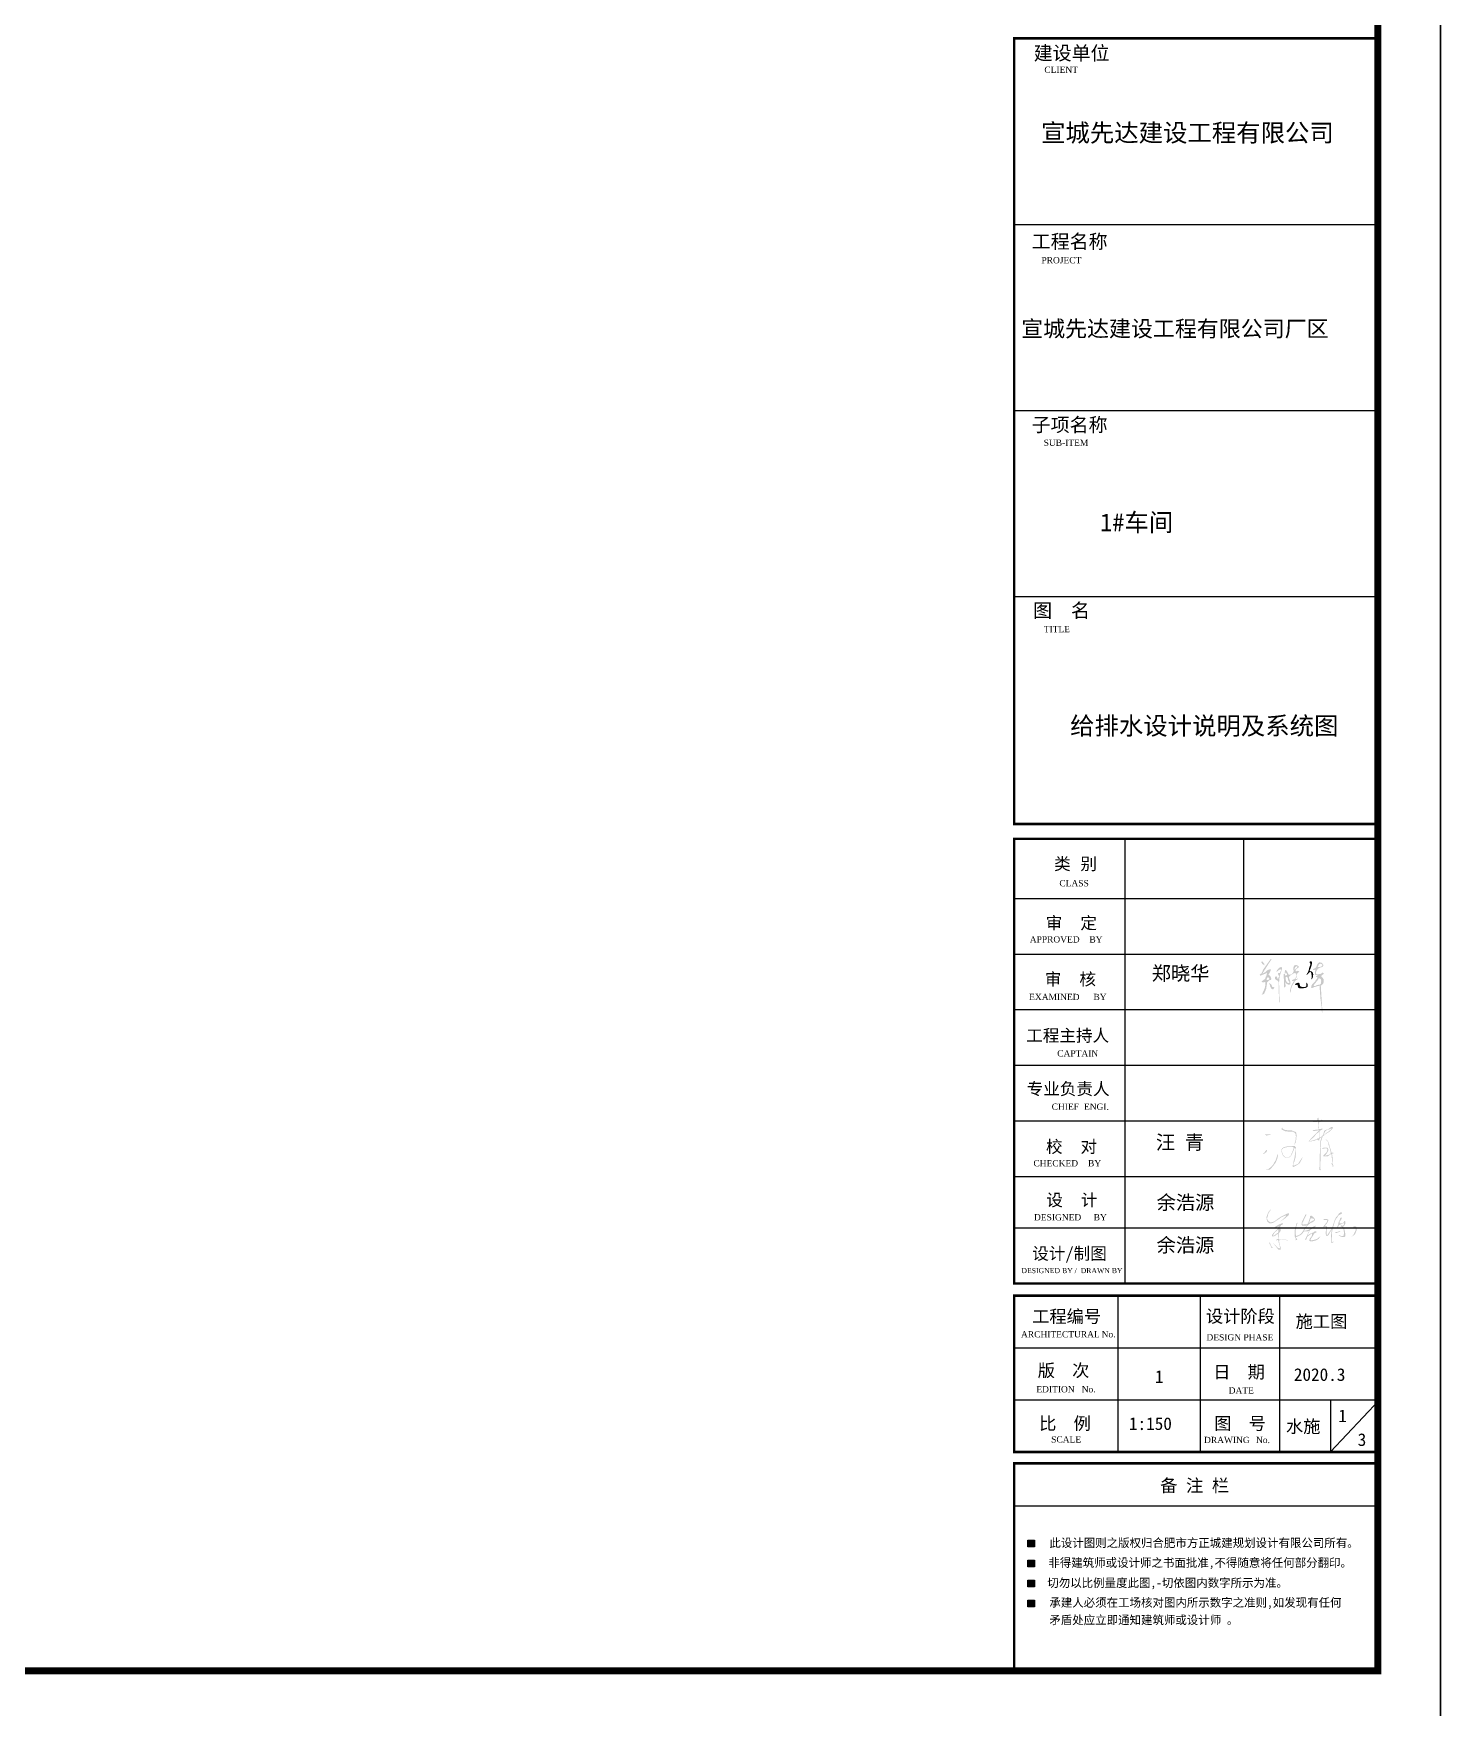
# Model space of a CAD drawing. Extents: x 54907 to 703237, y -798661 to -546661.
# Drawn here: x 458689 to 488916, y -608949 to -572987 of the extents above; entities that cross this region are included whole.
import ezdxf

# ---------------------------------------------------------------- set-up
doc = ezdxf.new("R2010")
doc.units = 0
doc.header["$LTSCALE"] = 1000
doc.header["$MEASUREMENT"] = 0
for name, color, linetype in [('1', 140, 'Continuous'), ('HATCH', 254, 'Continuous'), ('PUB_TEXT', 7, 'Continuous'), ('PUB_TITLE', 4, 'Continuous'), ('TEXT', 7, 'Continuous'), ('外框线', 255, 'Continuous')]:
    doc.layers.add(name, color=color, linetype=linetype)
doc.layers.add('yichutu', color=7, linetype='Continuous', true_color=0xffffff, plot=False)
doc.styles.add('GHF', font='times.ttf')
doc.styles.add('STYLE1', font='simhei.ttf', dxfattribs={"width": 0.8})
doc.styles.add('仿宋', font='')
doc.styles.get('仿宋').set_extended_font_data('NSimSun')

# ---------------------------------------------------------------- blocks, each defined once
blk = doc.blocks.new('*U81')
at = {"layer": 'PUB_TEXT', "style": 'STYLE1'}
blk.add_text('备 注 栏', height=180, dxfattribs=at).set_placement((503976, -819747))
blk = doc.blocks.new('A$C2EA612DB')
at = {"layer": 'HATCH'}
h = blk.add_hatch(color=256, dxfattribs=at)
h.paths.add_polyline_path([(288, 659), (280, 651), (258, 643), (270, 667), (295, 696), (318, 713), (343, 719), (349, 695), (344, 674), (331, 634), (315, 585), (308, 537), (304, 495), (304, 442), (305, 390), (309, 342), (309, 298), (309, 264), (311, 224), (311, 167), (302, 167), (302, 210), (301, 251), (298, 319), (298, 362), (295, 407), (295, 455), (294, 486), (277, 507), (261, 515), (238, 531), (238, 557), (258, 576), (277, 546), (285, 527), (302, 570), (296, 592), (288, 603), (284, 616), (297, 624), (317, 627), (325, 643), (333, 663), (334, 677), (319, 681), (308, 677)])
h.paths.add_polyline_path([(219, 381), (207, 367), (181, 380), (171, 402), (162, 423), (158, 443), (153, 455), (153, 467), (179, 448), (189, 427), (198, 407), (210, 403), (223, 408), (228, 394)])
h.paths.add_polyline_path([(155, 531), (146, 543), (136, 558), (125, 555), (113, 547), (111, 528), (111, 516), (121, 513), (144, 522)], flags=16)
h.paths.add_polyline_path([(181, 830), (178, 850), (62, 689), (27, 617), (16, 614), (0, 593), (14, 582), (48, 598), (91, 615), (113, 630), (110, 598), (101, 573), (92, 557), (85, 533), (67, 520), (27, 490), (46, 478), (69, 481), (90, 485), (88, 428), (78, 386), (39, 296), (25, 284), (69, 299), (101, 374), (115, 460), (116, 479), (145, 506), (163, 516), (177, 516), (182, 532), (174, 558), (161, 581), (136, 598), (153, 621), (169, 657), (171, 686), (116, 666), (84, 635), (42, 614), (69, 656), (149, 783)])
h.paths.add_polyline_path([(70, 743), (75, 762), (50, 795), (31, 810), (27, 785), (47, 764)], flags=17)
for points in [[(794, 697), (804, 725), (812, 751), (816, 774), (814, 796), (808, 806), (782, 803), (778, 787), (791, 771), (791, 754), (782, 731), (773, 706), (763, 663), (753, 640), (742, 619), (726, 595), (746, 601), (760, 616), (776, 636), (794, 640), (805, 620), (811, 583), (812, 561), (806, 535), (801, 526), (822, 540), (831, 564), (835, 604), (829, 630), (815, 646), (801, 652), (778, 654)], [(627, 433), (621, 461), (619, 468), (599, 474), (579, 467), (557, 457), (551, 442), (565, 434), (588, 446), (593, 429), (596, 410), (605, 391), (631, 384), (660, 384), (698, 390), (722, 394), (738, 403), (750, 419), (751, 440), (738, 466), (727, 475), (730, 449), (730, 429), (729, 419), (725, 414), (709, 407), (689, 405), (674, 404), (664, 404), (652, 409), (636, 415), (630, 421)]]:
    blk.add_hatch(color=256, dxfattribs=at).paths.add_polyline_path(points)
h = blk.add_hatch(color=256, dxfattribs=at)
h.paths.add_polyline_path([(935, 705), (954, 712), (978, 718), (994, 738), (989, 757), (966, 786), (928, 790), (912, 778), (894, 753), (887, 732), (883, 719), (871, 705), (855, 695), (837, 688), (827, 670), (833, 670), (841, 671), (871, 676), (867, 658), (863, 646), (862, 629), (861, 611), (863, 599), (872, 591), (888, 591), (904, 591), (901, 584), (876, 574), (882, 564), (899, 564), (897, 544), (891, 532), (878, 518), (867, 498), (853, 479), (824, 454), (807, 426), (801, 395), (820, 391), (844, 402), (864, 408), (915, 423), (933, 425), (936, 391), (947, 231), (968, 79), (969, 27), (980, 0), (953, 426), (977, 443), (992, 461), (1000, 492), (998, 525), (982, 548), (960, 570), (966, 586), (983, 598), (999, 609), (996, 622), (982, 633), (948, 608), (894, 604), (876, 616), (879, 643), (893, 667), (909, 691)])
h.paths.add_polyline_path([(903, 719), (918, 743), (923, 756), (932, 766), (948, 768), (975, 759), (978, 743), (966, 728), (941, 719), (911, 716)], flags=16)
h.paths.add_polyline_path([(919, 543), (937, 538), (951, 529), (957, 520), (959, 501), (958, 465), (937, 443), (894, 437), (864, 419), (842, 422), (848, 440), (858, 456), (878, 477), (890, 497), (909, 514)], flags=16)
h = blk.add_hatch(color=256, dxfattribs=at)
h.paths.add_polyline_path([(477, 583), (493, 598), (519, 611), (532, 620), (549, 623), (572, 614), (572, 587), (571, 579), (568, 566), (561, 551), (552, 537), (537, 527), (513, 519), (504, 502), (530, 501), (536, 501), (508, 456), (492, 420), (484, 396), (477, 364), (472, 331), (477, 319), (483, 321), (486, 344), (490, 374), (505, 422), (537, 474), (545, 491), (556, 504), (565, 512), (590, 526), (598, 530), (597, 536), (582, 534), (572, 529), (555, 530), (574, 551), (578, 590), (585, 613), (599, 627), (609, 640), (617, 654), (590, 658), (574, 652), (563, 648), (560, 667), (576, 690), (603, 704), (610, 728), (585, 744), (567, 750), (541, 742), (528, 720), (526, 690), (529, 653), (526, 637), (509, 617), (491, 602), (481, 600), (466, 600), (451, 599), (444, 617), (432, 639), (416, 664), (397, 673), (392, 640), (393, 621), (388, 610), (373, 608), (376, 552), (379, 490), (380, 438), (382, 407), (393, 395), (403, 419), (403, 440), (402, 460), (399, 474), (396, 487), (406, 473), (426, 453), (437, 447), (448, 440), (455, 440), (480, 451), (480, 476), (474, 502), (469, 518), (461, 538), (459, 545), (457, 559), (461, 570)])
h.paths.add_polyline_path([(434, 557), (438, 548), (441, 535), (443, 520), (446, 505), (453, 495), (458, 489), (465, 482), (465, 471), (457, 467), (442, 470), (438, 471), (425, 480), (416, 493), (410, 508), (408, 520), (407, 533), (407, 561), (409, 566)], flags=16)
h.paths.add_polyline_path([(426, 594), (410, 585), (402, 584), (394, 601), (400, 620), (401, 633), (414, 624), (426, 607)], flags=16)
h.paths.add_polyline_path([(548, 673), (543, 687), (548, 704), (561, 719), (569, 729), (586, 726), (589, 721), (580, 704), (570, 696), (556, 686), (553, 675)], flags=16)
blk = doc.blocks.new('yct-1337-420-200550-63000-150-2010.0')
at = {"layer": 'yichutu', "color": 7, "true_color": 0xffffff}
blk.add_lwpolyline([(0, 0), (0, 63000), (200550, 63000), (200550, 0)], close=True, dxfattribs=at)

msp = doc.modelspace()

# ---------------------------------------------------------------- hatches: boundary and pattern name
for points in [[(480047.3, -605497.8), (480191.4, -605497.8), (480191.4, -605353.8), (480047.3, -605353.8)], [(480047.3, -605926.7), (480191.4, -605926.7), (480191.4, -605782.8), (480047.3, -605782.8)], [(480047.3, -606355.7), (480191.4, -606355.7), (480191.4, -606211.7), (480047.3, -606211.7)], [(480047.3, -606784.6), (480191.4, -606784.6), (480191.4, -606640.7), (480047.3, -606640.7)]]:
    msp.add_hatch(color=256).paths.add_polyline_path(points)
at = {"layer": 'HATCH'}
h = msp.add_hatch(color=256, dxfattribs=at)
h.paths.add_polyline_path([(485752.2, -596960.8), (485758.4, -596936), (485762.3, -596919), (485742.9, -596909.7), (485709.7, -596909.7), (485667.1, -596905.9), (485635.3, -596908.2), (485566.5, -596922.1), (485536.3, -596935.3), (485522.3, -596946.9), (485508.4, -596966.2), (485503, -596993.3), (485520, -597034.3), (485529.3, -597066.8), (485540.9, -597086.1), (485566.5, -597112.4), (485593.5, -597127.9), (485654.7, -597127.1), (485694.2, -597097.7), (485722.8, -597035.8)], flags=16)
h.paths.add_polyline_path([(485601.9, -596574.7), (485583, -596573), (485538.2, -596550.6), (485500, -596528.2), (485509, -596490.1), (485540.4, -596528.2), (485583, -596541.6), (485666, -596552.8), (485724.3, -596552.8), (485809.5, -596588.7), (485820.7, -596617.8), (485823, -596676.1), (485816.2, -596745.5), (485809.5, -596801.6), (485787.1, -596839.7), (485784.8, -596880), (485791.6, -596902.4), (485814, -596920.3), (485814, -596989.8), (485803.6, -597104.5), (485800.7, -597131.8), (485783.5, -597199.5), (485771.9, -597231.2), (485754.6, -597260), (485754.6, -597298.8), (485761.8, -597313.2), (485793.5, -597297.4), (485856.9, -597267.2), (485929, -597157.8), (485953.3, -597120.7), (485940.3, -597160.8), (485926.4, -597189.9), (485899.6, -597236.5), (485883.3, -597263.2), (485867, -597274.9), (485813.4, -597307.4), (485775, -597326.1), (485752.8, -597338.9), (485741.2, -597324.9), (485743.5, -597284.2), (485756.3, -597223.7), (485776.1, -597158.5), (485783.1, -597106.1), (485798.3, -597020), (485807.6, -596961.8), (485794.8, -596925.7), (485775, -596930.4), (485772.6, -596950.2), (485757.5, -596987.4), (485743.5, -597017.7), (485720.2, -597067.7), (485702.8, -597101.5), (485672.5, -597127.1), (485631.7, -597138.7), (485603.8, -597136.4), (485579.3, -597132.9), (485549.1, -597113.1), (485524.6, -597080.5), (485511.8, -597042.1), (485493.2, -596989.7), (485499, -596965.3), (485511.8, -596936.2), (485550.2, -596912.9), (485591, -596902.5), (485634.1, -596892), (485673.7, -596892), (485737.7, -596889.7), (485779.6, -596883.8), (485781.2, -596842.1), (485785.1, -596817.5), (485796.3, -596794.4), (485798.6, -596778.6), (485808.7, -596682.9), (485803.2, -596636.9), (485791.1, -596609.1), (485746.5, -596578.5), (485725.2, -596575.5), (485690.1, -596575.5), (485668.1, -596577), (485639.9, -596575.5), (485618.6, -596574.3)])
h.paths.add_polyline_path([(485428.5, -597073.1), (485416.2, -597063.3), (485389.1, -597144.4), (485369.7, -597202.8), (485343.2, -597241.7), (485321.5, -597287.6), (485275.6, -597336.3), (485218.8, -597379.5), (485162, -597393), (485246.4, -597398), (485320.1, -597317.9), (485376.4, -597237.7), (485409, -597157.6)])
h.paths.add_polyline_path([(485104.8, -597047.8), (485109.6, -597060), (485151.1, -597036.9), (485181.6, -597008.8), (485187.7, -596983.2), (485173.1, -596969.8), (485147.5, -597003.9), (485134, -597028.3)])
h.paths.add_polyline_path([(485281.6, -596641.1), (485250.2, -596646.9), (485175.6, -596662.9), (485136.3, -596632), (485167.3, -596634.2), (485210.8, -596634.2), (485257.9, -596634.7)])
h = msp.add_hatch(color=256, dxfattribs=at)
h.paths.add_polyline_path([(486365.9, -596357.6), (486391.9, -596343.9), (486355.2, -596314.9), (486355.2, -596331.7), (486347.6, -596346.9), (486303.3, -596354.6), (486295.6, -596343.9), (486300.2, -596313.3), (486288, -596275.1), (486271.2, -596295), (486271.2, -596339.3), (486268.1, -596353), (486188.6, -596356.1), (486136.6, -596345.4), (486096.8, -596340.8), (486128.1, -596356.4), (486148.3, -596363.6), (486208.1, -596371.7), (486260.6, -596370.1), (486279.1, -596364.4), (486286.4, -596371.7), (486286.4, -596415.3), (486297.5, -596530.3), (486287.1, -596533.5), (486267.1, -596536.7), (486243, -596536.7), (486216.6, -596540.7), (486196.6, -596540.7), (486172.6, -596547.9), (486172.6, -596553.5), (486185.4, -596562.3), (486213.4, -596562.3), (486236.6, -596559.1), (486268.7, -596553.5), (486291.9, -596551.9), (486305.5, -596551.9), (486291.1, -596571.1), (486275.1, -596583.1), (486249.4, -596605.5), (486220.6, -596635.9), (486197.4, -596662.3), (486147.7, -596711.1), (486103.7, -596759.9), (486083.7, -596782.4), (486099.7, -596779.2), (486118.1, -596764.7), (486129.3, -596748.7), (486171.8, -596714.3), (486215.8, -596670.3), (486248.6, -596625.5), (486296.7, -596594.3), (486308.9, -596578.4), (486312.1, -596682.7), (486305, -596722.1), (486281.5, -596720.8), (486269.4, -596727.8), (486250.1, -596741.3), (486213.7, -596754.3), (486177.6, -596765.5), (486139.3, -596776), (486083.7, -596782.4), (486093.3, -596788.5), (486109.9, -596787.7), (486144.4, -596784.7), (486179.2, -596777.3), (486215.6, -596768.8), (486242.7, -596757.2), (486271.6, -596744.8), (486272, -596747.5), (486288.5, -596765.4), (486308.2, -596766.6), (486315.9, -596736.7), (486326.1, -596716.4), (486342.6, -596706.2), (486366.1, -596693.5), (486359.8, -596706.2), (486349.6, -596735.5), (486332.9, -596789.8), (486332.9, -596863.8), (486325.2, -597024.1), (486316, -597128.9), (486317.5, -597304.5), (486312.9, -597398.5), (486331.4, -597410.9), (486340.6, -597393.9), (486332.9, -597366.2), (486332.9, -597335.3), (486332.9, -597295.3), (486338.3, -597201.3), (486342.2, -597019.4), (486346.9, -596795), (486356.8, -596764.1), (486367.5, -596730.4), (486387.4, -596673.9), (486410.3, -596663.2), (486424, -596646.4), (486520.4, -596585.3), (486580, -596530.3), (486598.4, -596507.4), (486606, -596482.9), (486578.5, -596475.3), (486549.4, -596490.6), (486492.9, -596531.8), (486443.9, -596541), (486417.9, -596557.8), (486402.6, -596618.9), (486375.1, -596673.9), (486318.5, -596707.5), (486318.5, -596585.3), (486318.5, -596560.8), (486349.1, -596544), (486376.6, -596530.3), (486382.8, -596515), (486359.8, -596515), (486329.3, -596524.2), (486304.8, -596522.6), (486295.6, -596379), (486313.1, -596373.5), (486335.4, -596366.8)])
h.paths.add_polyline_path([(486451.1, -596555.7), (486544.9, -596519.5), (486577.5, -596503.7), (486560.7, -596531.6), (486516.1, -596572.4), (486457.6, -596608.7), (486431.6, -596634.7), (486399, -596653.2), (486427.8, -596593.8)], flags=16)
msp.add_hatch(color=256, dxfattribs=at).paths.add_polyline_path([(486513, -597095.2), (486534.2, -597078.5), (486565.5, -597054), (486577.8, -597084.1), (486580, -597136.5), (486591.2, -597198.9), (486597.8, -597236.8), (486596.7, -597268.1), (486596.7, -597287), (486585.6, -597259.1), (486566.6, -597250.2), (486574.4, -597265.8), (486585.6, -597290.4), (486599, -597306), (486594.5, -597339.4), (486611.2, -597329.4), (486609, -597285.9), (486605.3, -597248.7), (486605.3, -597211.5), (486602.8, -597183), (486599.1, -597144.5), (486591.6, -597097.4), (486586.7, -597061.4), (486586.7, -597050.2), (486606.5, -597044), (486628.9, -597036.6), (486596, -597030), (486577.5, -597035.6), (486564.3, -596991.9), (486535.8, -596897.7), (486519.6, -596836.9), (486494.8, -596776.1), (486448.9, -596740.2), (486452.6, -596756.3), (486477.4, -596773.7), (486496, -596797.2), (486508.6, -596855.5), (486533.1, -596930.2), (486553.2, -597001.5), (486557.7, -597050.6), (486538.7, -597060.6), (486517.5, -597074), (486484, -597083), (486450.5, -597091.6), (486435.7, -597091.6), (486447.2, -597076.3), (486470.6, -597045), (486486.3, -597020.5), (486496.3, -597000.4), (486506.3, -596978.1), (486506.3, -596963.6), (486498.5, -596940.2), (486485.1, -596924.6), (486440.5, -596922.4), (486410.4, -596922.4), (486389.2, -596930.2), (486366.8, -596930.2), (486378, -596942.4), (486395.9, -596942.4), (486412.4, -596940.9), (486419.3, -596940.2), (486452.8, -596936.9), (486471.7, -596940.2), (486485.1, -596954.7), (486486.3, -596975.9), (486475.1, -597001.5), (486463.9, -597026.1), (486437.2, -597054), (486420.4, -597067.3), (486401.4, -597090.8), (486401.4, -597105.3), (486421.5, -597110.8), (486453.9, -597109.7), (486494.1, -597105.3)])
h = msp.add_hatch(color=256, dxfattribs=at)
h.paths.add_polyline_path([(487042.3, -598623.1), (487046.8, -598632.1), (487059.5, -598638.5), (487071.1, -598644.3), (487093.1, -598655.7), (487093.1, -598680.2), (487090.4, -598703.8), (487082.2, -598722), (487070.4, -598743.7), (487060.4, -598765.5), (487050.4, -598781.8), (487034.1, -598804.5), (487016.8, -598819), (487000.5, -598829), (487017.8, -598823.6), (487035, -598811.8), (487062.2, -598797.3), (487080.4, -598777.3), (487095.8, -598742.8), (487106.7, -598712), (487115.8, -598692.9), (487116.7, -598662.1), (487109.5, -598632.1), (487101.3, -598616.7), (487059.5, -598609.4)])
h.paths.add_polyline_path([(486679.5, -598736), (486644.3, -598743.4), (486653.6, -598751.3), (486667.9, -598756.4), (486694.4, -598750.4), (486706, -598743.4), (486721.3, -598738.8), (486740.3, -598733.2), (486753.7, -598724.4), (486767.6, -598714.2), (486750.9, -598709.6), (486731.5, -598722.1), (486707.8, -598730.9), (486688.3, -598734.1)], flags=17)
h.paths.add_polyline_path([(486804.9, -598544.2), (486770.7, -598551), (486747.3, -598547.1), (486745.3, -598515.9), (486767.8, -598486.6), (486791.2, -598450.5), (486799, -598425.2), (486775.6, -598426.1), (486760.9, -598435.9), (486752.2, -598467.1), (486740.4, -598498.3), (486727.7, -598520.8), (486720.9, -598540.3), (486719.9, -598563.7), (486710.2, -598592.9), (486697.5, -598617.3), (486696.5, -598632), (486714.1, -598636.8), (486723.8, -598607.6), (486730.7, -598591), (486760.9, -598575.4), (486789.2, -598563.7), (486816.6, -598550), (486840, -598543.2), (486842.9, -598560.8), (486839, -598579.3), (486828.3, -598592), (486802.9, -598597.8), (486777.5, -598591), (486769.7, -598614.4), (486810.7, -598634.9), (486825.4, -598651.5), (486832.2, -598676.8), (486835.1, -598702.2), (486840, -598737.3), (486840, -598764.6), (486838.1, -598789), (486831.2, -598812.4), (486819.5, -598820.2), (486786.3, -598819.3), (486749.2, -598805.6), (486722.9, -598792.9), (486730.7, -598805.6), (486749.2, -598821.2), (486768.7, -598829), (486796.1, -598839.7), (486822.4, -598841.7), (486855.6, -598841.7), (486870.3, -598820.2), (486870.3, -598808.5), (486870.3, -598785.1), (486868.3, -598761.7), (486861.5, -598726.6), (486856.6, -598701.2), (486849.8, -598677.8), (486844.9, -598658.3), (486834.2, -598638.8), (486827.3, -598622.2), (486835.1, -598608.6), (486844.9, -598595.9), (486855.6, -598584.2), (486867.3, -598564.7), (486873.2, -598536.4), (486872.2, -598513.9), (486863.4, -598498.3), (486846.8, -598498.3), (486842, -598513.9), (486832.2, -598530.5), (486818.5, -598536.4)])
h.paths.add_polyline_path([(486601, -598961), (486608.3, -598958.1), (486616.4, -598929.2), (486600.1, -598943.6), (486579.3, -598949.9), (486577.5, -598912), (486582, -598828), (486584.8, -598747.5), (486594.7, -598683.4), (486615.2, -598613.7), (486634.9, -598536.7), (486659.1, -598471.3), (486678.8, -598439), (486695.9, -598422.9), (486711.1, -598405), (486722.8, -598379.9), (486772.3, -598350.8), (486804.4, -598334.2), (486792.7, -598311.8), (486770.3, -598310), (486734.4, -598337.8), (486695.9, -598394.2), (486672.6, -598414.8), (486643.9, -598472.2), (486617.9, -598547.4), (486599.9, -598605.7), (486568.6, -598677.3), (486504.9, -598765.1), (486480.7, -598803.7), (486466.3, -598779.5), (486466.3, -598748.1), (486466.3, -598719.4), (486470.8, -598687.2), (486478, -598653.1), (486478, -598631.6), (486478, -598617.3), (486456.5, -598604.8), (486435.9, -598601.2), (486444.8, -598587.7), (486468.1, -598560.9), (486482.5, -598540.2), (486492.3, -598516.1), (486505.8, -598490.1), (486504, -598467.7), (486487, -598460.5), (486436.8, -598451.5), (486408.1, -598456.9), (486403.6, -598474.8), (486420.6, -598474.8), (486460.1, -598473.1), (486488.8, -598482.9), (486478, -598506.2), (486465.4, -598533.1), (486419.7, -598586.8), (486400, -598615.5), (486404.5, -598635.2), (486425.1, -598621.8), (486443.7, -598621.9), (486460, -598637.3), (486461.8, -598655.4), (486455.4, -598677), (486454.5, -598697.8), (486451.8, -598721.3), (486448.2, -598742.1), (486448.2, -598768.3), (486454.5, -598793.6), (486464.5, -598822.5), (486484.4, -598822.5), (486502.5, -598808.1), (486522.4, -598781), (486537.7, -598747.5), (486573.9, -598692.4), (486573.9, -598725.8), (486564.9, -598792.7), (486560.3, -598875.8), (486560.1, -598962.5), (486563.5, -598965.7), (486568.4, -598966.6), (486579.9, -598965.4)])
h.paths.add_polyline_path([(486176.7, -598444.7), (486153.1, -598440.3), (486131.9, -598439.3), (486117.7, -598458.5), (486111.3, -598487), (486104.4, -598503.7), (486095, -598527.8), (486089.6, -598541.6), (486111.3, -598525.4), (486138.3, -598508.6), (486158.5, -598495.8), (486181.7, -598485.5), (486203.3, -598479.6), (486199.4, -598458)], flags=16)
h.paths.add_polyline_path([(485873.4, -598799.5), (485810.5, -598820.8), (485804.8, -598765.2), (485807.6, -598666.9), (485824.7, -598594.2), (485846.1, -598533), (485821.9, -598550.1), (485803.3, -598618.5), (485785.2, -598685.5), (485782, -598731), (485782, -598792.3), (485784.8, -598829.3), (485796.2, -598856.4), (485807.6, -598872.1), (485800.5, -598910.5), (485829, -598906.2), (485837.6, -598884.9), (485816.2, -598863.5), (485804.8, -598846.4), (485834.7, -598835), (485919.9, -598792.7), (485950.4, -598761.8), (485983, -598718.2), (486022.9, -598718.2), (486087.1, -598715.3), (486072.8, -598745.3), (486054.3, -598798), (486034.3, -598837.9), (486015.8, -598874.9), (486008.6, -598909.1), (486024.3, -598909.1), (486035.7, -598887.7), (486048.6, -598846.4), (486068.5, -598822.2), (486121.3, -598785.1), (486151.9, -598763.6), (486158.3, -598785.1), (486151.2, -598815.1), (486135.5, -598845), (486112.7, -598866.4), (486104.2, -598890.6), (486095.6, -598916.2), (486101.3, -598929), (486121.3, -598933.3), (486155.5, -598936.2), (486239.6, -598914.8), (486298.1, -598880.6), (486346.5, -598807.9), (486318, -598836.4), (486295.2, -598855), (486269.6, -598877.8), (486243.9, -598890.6), (486199.7, -598902), (486159.8, -598910.5), (486139.8, -598914.8), (486124.1, -598906.2), (486132.3, -598876.1), (486156.3, -598842.9), (486191.7, -598787), (486205.3, -598765.5), (486229.5, -598747), (486245.7, -598746.1), (486251.6, -598724.8), (486239.4, -598721.5), (486215.6, -598721.9), (486206.8, -598724.8), (486195.8, -598735.1), (486184.8, -598743.2), (486162.7, -598750.5), (486143.6, -598756.4), (486125.3, -598765.9), (486112.8, -598772.5), (486084.9, -598788.7), (486072.4, -598798.9), (486060.7, -598808.5), (486066.6, -598782.1), (486089.3, -598737.3), (486101.5, -598713.3), (486109.9, -598696.2), (486147.3, -598669.8), (486175.9, -598654.4), (486200.9, -598636.8), (486217.1, -598625.8), (486231, -598617.7), (486233.9, -598599.4), (486225.9, -598595.7), (486185.5, -598619.2), (486163.5, -598628.7), (486141.4, -598643.4), (486119.4, -598658.1), (486104.7, -598671.3), (486083.4, -598684.5), (486068.8, -598690.4), (486040.1, -598699.9), (486022.5, -598702.8), (486001.9, -598705.8), (485983.6, -598705.8), (486008.6, -598661.7), (486033.5, -598626.5), (486083.1, -598573.4), (486120.1, -598544.8), (486170, -598520.8), (486208.8, -598494.9), (486219.6, -598479.5), (486216.2, -598456.1), (486198.6, -598432.1), (486185.7, -598416.5), (486161.7, -598398), (486146, -598384.1), (486121, -598387.8), (486113.6, -598395.2), (486112.7, -598421.1), (486105.3, -598443.2), (486091.5, -598483.8), (486082.2, -598513.4), (486071.1, -598542), (486057.3, -598561.4), (486044.3, -598568.8), (486015.7, -598569.7), (485979.7, -598572.5), (485954.7, -598573.4), (485947.4, -598555.8), (485947.4, -598534.6), (485964.9, -598511.5), (485977.8, -598482), (485992.6, -598447.8), (486012, -598410), (486024.9, -598386), (486031.4, -598366.6), (486034.2, -598352.8), (486021.2, -598352.8), (486012.9, -598360.1), (486003.7, -598380.5), (485995.4, -598403.5), (485981.5, -598430.3), (485964.9, -598461.7), (485949.2, -598490.3), (485939, -598519.8), (485930.7, -598542.9), (485928.9, -598567.8), (485934.4, -598584.5), (485944.6, -598596.5), (485959.4, -598597.4), (485987.1, -598597.4), (486015.7, -598597.4), (486051.7, -598589.1), (486042.5, -598600.2), (486031.4, -598614), (486011.1, -598632.5), (486001, -598641.6), (485997.2, -598651.8), (485983.4, -598673.1), (485979.6, -598678.9), (485973.2, -598694.3), (485965.1, -598707.8), (485942.7, -598738.2), (485902.1, -598780.2)])
h.paths.add_polyline_path([(485239, -598974), (485244.8, -598946.6), (485257.8, -598981.2), (485266.4, -599010), (485278, -599030.2), (485283.7, -599046.8), (485297.4, -599056.2), (485307.6, -599069.2), (485313.3, -599077.8), (485302.5, -599080), (485287.3, -599075.7), (485276.5, -599060.5), (485267.9, -599037.4), (485260.6, -599016.5), (485249.8, -599002.1)])
h.paths.add_polyline_path([(485422.2, -598684.5), (485407.9, -598693.8), (485350, -598750.3), (485338.5, -598769.6), (485323.5, -598790.3), (485321.3, -598798.9), (485319.9, -598812.5), (485338.5, -598810.4), (485373.6, -598785.3), (485397.2, -598767.5), (485407.9, -598759.3), (485423.7, -598755.3), (485433, -598731), (485434.4, -598708.8), (485433, -598689.5)], flags=16)
h.paths.add_polyline_path([(485441.4, -598624.6), (485441.5, -598609.7), (485392.1, -598637.8), (485366, -598650.4), (485343.7, -598651.3), (485329.2, -598646.5), (485353.4, -598628.1), (485415.4, -598588.5), (485468.6, -598562.3), (485503.4, -598549.8), (485518, -598537.2), (485529.6, -598562.3), (485520.9, -598576.8), (485490.9, -598587.5), (485482.1, -598606.8), (485459.9, -598627.1), (485448.3, -598642.6), (485463.8, -598653.3), (485479.2, -598671.6), (485479.2, -598692), (485478.3, -598715.2), (485467.6, -598736.5), (485452.1, -598747.1), (485442.5, -598762.6), (485439.6, -598787.7), (485435.7, -598846.7), (485438.6, -598880.6), (485450.2, -598895.1), (485498.6, -598895.1), (485547, -598888.3), (485610.9, -598903.8), (485632.2, -598914.5), (485637.7, -598922.7), (485619.4, -598917.4), (485599.1, -598907.4), (485557.5, -598898.2), (485533.9, -598897.4), (485482, -598902.6), (485459.2, -598905), (485451.2, -598908.2), (485448.3, -598936.1), (485454.6, -598969.9), (485459.9, -599007.8), (485475.7, -599049.6), (485482, -599074.8), (485482.8, -599097.7), (485478, -599111.1), (485464.6, -599112.7), (485438.6, -599112.7), (485416.5, -599096.9), (485407.8, -599081.1), (485382.5, -599048.8), (485320.2, -598973.9), (485347.8, -598997.5), (485376.2, -599027.5), (485411, -599064.6), (485425.2, -599074), (485437.8, -599082.7), (485463.8, -599081.1), (485467, -599064.6), (485459.1, -599026.7), (485448.8, -599003.1), (485437, -598943.1), (485431.5, -598925), (485428.2, -598914.3), (485421.2, -598906.8), (485406.2, -598905.3), (485392, -598912.4), (485383.3, -598921), (485383.3, -598910.8), (485394.4, -598897.4), (485405.4, -598888.7), (485429.1, -598885.5), (485429.1, -598864.2), (485425.2, -598821.7), (485422.8, -598789.3), (485415.7, -598777.5), (485391.2, -598788.5), (485369.9, -598811.4), (485344.7, -598824), (485323.4, -598831.1), (485295.7, -598824), (485291.8, -598813.8), (485296.5, -598794.1), (485323.4, -598760.9), (485352.6, -598729.4), (485406.2, -598676.5), (485422.9, -598660.1), (485433.8, -598645), (485429.6, -598641.7), (485429.6, -598633.2), (485435.3, -598628.3)])
h.paths.add_polyline_path([(485255.6, -598259.4), (485286.5, -598247.8), (485248.1, -598284.7), (485218.2, -598337.8), (485199.9, -598405.9), (485189.9, -598450.7), (485204.9, -598484), (485259.7, -598530.4), (485344.5, -598507.2), (485411, -598457.4), (485477.4, -598410.9), (485552.2, -598372.7), (485607.8, -598344.3), (485646.9, -598329.5), (485658.6, -598329.5), (485665.2, -598347.8), (485651.9, -598374.4), (485570.5, -598444.1), (485467.5, -598515.5), (485555.5, -598435.8), (485593.8, -598397.6), (485597.1, -598376), (485571.6, -598385.3), (485519.3, -598405.5), (485474.4, -598432.2), (485433.9, -598464.2), (485374.1, -598500.5), (485344.2, -598525), (485314.3, -598536.7), (485273.7, -598548.5), (485244.9, -598548.5), (485221.4, -598532.5), (485192.6, -598507.9), (485179.8, -598462.1), (485176.6, -598415.1), (485193.7, -598365), (485219.3, -598302)])

# ---------------------------------------------------------------- linework, layer by layer
for points in [[(480047.3, -605353.8), (480191.4, -605353.8), (480191.4, -605497.8), (480047.3, -605497.8)], [(480047.3, -605782.8), (480191.4, -605782.8), (480191.4, -605926.7), (480047.3, -605926.7)], [(480047.3, -606211.7), (480191.4, -606211.7), (480191.4, -606355.7), (480047.3, -606355.7)], [(480047.3, -606640.7), (480191.4, -606640.7), (480191.4, -606784.6), (480047.3, -606784.6)]]:
    msp.add_lwpolyline(points, close=True)
at = {"layer": '1'}
msp.add_line((480434.3, -603704.1), (487605.7, -603704.1), dxfattribs=at)
at = {"layer": 'PUB_TITLE'}
msp.add_line((488915.7, -609661.4), (488915.7, -546661.4), dxfattribs=at)
at = {"layer": 'PUB_TITLE', "color": 4}
for p, q in [((479757.6, -577090), (487605.7, -577090)), ((479757.6, -581087.3), (487605.7, -581087.3)), ((479757.6, -585084.6), (487605.7, -585084.6)), ((479757.6, -589969.9), (487605.7, -589969.9)), ((482136.2, -590287.4), (482136.2, -599838.7)), ((484683.6, -590287.4), (484683.6, -599838.7)), ((479757.6, -591569.5), (487605.7, -591569.5)), ((479757.6, -592763.5), (487605.7, -592763.5)), ((479757.6, -593957.4), (487605.7, -593957.4)), ((479757.6, -595151.3), (487605.7, -595151.3)), ((479757.6, -596345.2), (487605.7, -596345.2)), ((479757.6, -597539.1), (487605.7, -597539.1)), ((479757.6, -598644.8), (487605.7, -598644.8)), ((479757.6, -600100.8), (487605.7, -600100.8)), ((479757.6, -600100.8), (487605.7, -600100.8)), ((481986.9, -600100.8), (481986.9, -603458.7)), ((483752.2, -600100.8), (483752.2, -603458.7)), ((485458, -600100.8), (485458, -603458.7)), ((479757.6, -601220.1), (487605.7, -601220.1)), ((479757.6, -602339.4), (487605.7, -602339.4)), ((487605.7, -602339.4), (486549.7, -603458.7)), ((486549.7, -602339.4), (486549.7, -603458.7)), ((479757.6, -604619.3), (487605.7, -604619.3))]:
    msp.add_line(p, q, dxfattribs=at)
at = {"layer": 'PUB_TITLE', "const_width": 150}
msp.add_lwpolyline([(292115.7, -608161.4), (487565.7, -608161.4), (487565.7, -548161.4), (292115.7, -548161.4)], close=True, dxfattribs=at)
at = {"layer": 'PUB_TITLE', "color": 4, "const_width": 52.8}
for points in [[(479757.6, -573092.7), (487605.7, -573092.7), (487605.7, -589969.9), (479757.6, -589969.9)], [(479757.6, -599838.7), (487605.7, -599838.7), (487605.7, -590287.4), (479757.6, -590287.4)], [(479757.6, -600100.8), (487605.7, -600100.8), (487605.7, -603458.7), (479757.6, -603458.7)]]:
    msp.add_lwpolyline(points, close=True, dxfattribs=at)
msp.add_lwpolyline([(479757.6, -608147.5), (479757.6, -603704.1), (487605.7, -603704.1), (487605.7, -608147.5)], dxfattribs=at)

# ---------------------------------------------------------------- block references
at = {"xscale": 1.507563652703539, "yscale": 1.507563604507595, "zscale": 1.507563615321257}
msp.add_blockref('*U81', (-276882.6, 631505.6), dxfattribs=at)
at = {"layer": 'yichutu'}
msp.add_blockref('yct-1337-420-200550-63000-150-2010.0', (288365.7, -609661.4), dxfattribs=at)
at = {"layer": '外框线', "xscale": 1.378125, "yscale": 1.378125, "zscale": 1.378125}
msp.add_blockref('A$C2EA612DB', (485030.2, -594030.3), dxfattribs=at)

# ---------------------------------------------------------------- texts
at = {"layer": 'PUB_TEXT'}
for s, height, style, p in [('建设单位', 298.5, 'STYLE1', (480176.3, -573557.9)), ('CLIENT', 134.32, 'GHF', (480405.6, -573833)), ('工程名称', 298.5, 'STYLE1', (480133.8, -577605.2)), ('PROJECT', 134.32, 'GHF', (480342.5, -577924.4)), ('子项名称', 298.5, 'STYLE1', (480133.8, -581542)), ('SUB-ITEM', 134.32, 'GHF', (480390.5, -581846.5)), ('图  名', 298.5, 'STYLE1', (480164.2, -585530.4)), ('TITLE', 134.32, 'GHF', (480392.2, -585849.8)), (' 类', 261.19, 'STYLE1', (480435.7, -590955.2)), ('别', 261.2, 'STYLE1', (481178.6, -590955.2)), ('CLASS', 134.32, 'GHF', (480728, -591308.5)), ('审', 261.2, 'STYLE1', (480435.7, -592225.4)), ('定', 261.2, 'STYLE1', (481178.6, -592225.4)), ('APPROVED', 134.32, 'GHF', (480092, -592516.1)), ('BY', 134.32, 'GHF', (481372.3, -592516.1)), ('郑晓华', 303.19, 'STYLE1', (482711.6, -593327.2)), ('审', 261.2, 'STYLE1', (480415.5, -593432.8)), ('核', 261.2, 'STYLE1', (481158.4, -593432.8)), ('EXAMINED', 134.32, 'GHF', (480079, -593751.6)), ('BY', 134.32, 'GHF', (481460.2, -593751.6)), ('工程主持人', 261.19, 'STYLE1', (480015.3, -594643.2)), ('CAPTAIN', 134.32, 'GHF', (480681.9, -594964.7)), ('专业负责人', 261.19, 'STYLE1', (480024.7, -595788.5)), ('CHIEF', 134.32, 'GHF', (480562.5, -596108.9)), ('ENGI.', 134.32, 'GHF', (481255.7, -596108.9)), ('校', 261.2, 'STYLE1', (480439, -597031.6)), ('对', 261.2, 'STYLE1', (481182, -597031.6)), ('汪 青', 303.19, 'STYLE1', (482801.6, -596958.6)), ('CHECKED', 134.32, 'GHF', (480170.7, -597323.6)), ('BY', 134.32, 'GHF', (481342.8, -597323.6)), ('设', 261.2, 'STYLE1', (480446.9, -598177.1)), ('计', 261.2, 'STYLE1', (481189.9, -598177.1)), ('余浩源', 303.19, 'STYLE1', (482816.2, -598250)), ('DESIGNED', 134.32, 'GHF', (480183.1, -598484.3)), ('BY', 134.32, 'GHF', (481464.7, -598484.3)), ('设计/制图', 261.19, 'STYLE1', (480144, -599325.8)), ('余浩源', 303.19, 'STYLE1', (482816.2, -599165.4)), ('工程编号', 271.36, 'STYLE1', (480143.1, -600682.8)), (' 设计阶段', 271.36, 'STYLE1', (483691.4, -600679.3)), ('施工图', 271.36, 'STYLE1', (485803.5, -600790.8)), ('ARCHITECTURAL', 134.324, 'GHF', (479903.9, -600997.4)), ('No.', 134.32, 'GHF', (481635.8, -600997.4)), ('     DESIGN PHASE', 134.324, 'GHF', (483633.5, -601063.1)), ('版  次', 271.36, 'STYLE1', (480262.4, -601843.3)), ('日  期', 271.36, 'STYLE1', (484031.5, -601876.8)), ('1', 271.4, 'STYLE1', (482781, -601976.3)), ('2020.3', 271.36, 'STYLE1', (485764.7, -601932.5)), ('EDITION', 134.32, 'GHF', (480232.8, -602178.6)), ('No.', 134.32, 'GHF', (481207.4, -602178.6)), ('DATE', 134.32, 'GHF', (484365.2, -602204.9)), ('比  例', 271.36, 'STYLE1', (480293.5, -602981.5)), ('图  号', 271.36, 'STYLE1', (484055.1, -602981.2)), ('1', 271.4, 'STYLE1', (486719.8, -602818.9)), ('1:150', 271.36, 'STYLE1', (482221.8, -602986.7)), ('水施', 271.36, 'STYLE1', (485596.1, -603046.9)), ('3', 271.4, 'STYLE1', (487136.3, -603329.8)), ('SCALE', 134.32, 'GHF', (480551.2, -603256.8)), ('DRAWING', 134.32, 'GHF', (483836.1, -603267.9)), ('No.', 134.32, 'GHF', (484952.2, -603267.9))]:
    msp.add_text(s, height=height, dxfattribs=dict(at, style=style)).set_placement(p)
at = {"layer": 'PUB_TEXT', "style": 'STYLE1', "width": 1}
for s, p in [('此设计图则之版权归合肥市方正城建规划设计有限公司所有。', (480512.2, -605503.3)), ('非得建筑师或设计师之书面批准,不得随意将任何部分翻印。', (480491.1, -605929)), ('切勿以比例量度此图,-切依图内数字所示为准。', (480468.9, -606362.6)), ('承建人必须在工场核对图内所示数字之准则,如发现有任何', (480512.2, -606785.2)), ('矛盾处应立即通知建筑师或设计师 。', (480512.2, -607159.5))]:
    msp.add_text(s, height=180.455, dxfattribs=at).set_placement(p)
at = {"layer": 'PUB_TEXT', "insert": (479911.5, -599509.2), "char_height": 108.802, "width": 3429.945, "attachment_point": 1, "style": 'GHF'}
msp.add_mtext('DESIGNED BY /  DRAWN BY', dxfattribs=at)
at = {"layer": 'TEXT', "style": '仿宋'}
for s, height, p in [('宣城先达建设工程有限公司', 384.235, (480334.2, -575311.9)), ('宣城先达建设工程有限公司厂区', 345.812, (479907.1, -579501.8)), ('1#车间', 384.24, (481603.7, -583680.7)), ('给排水设计说明及系统图', 384.235, (480958.2, -588051.7))]:
    msp.add_text(s, height=height, dxfattribs=at).set_placement(p)

doc.saveas('drawing.dxf')
